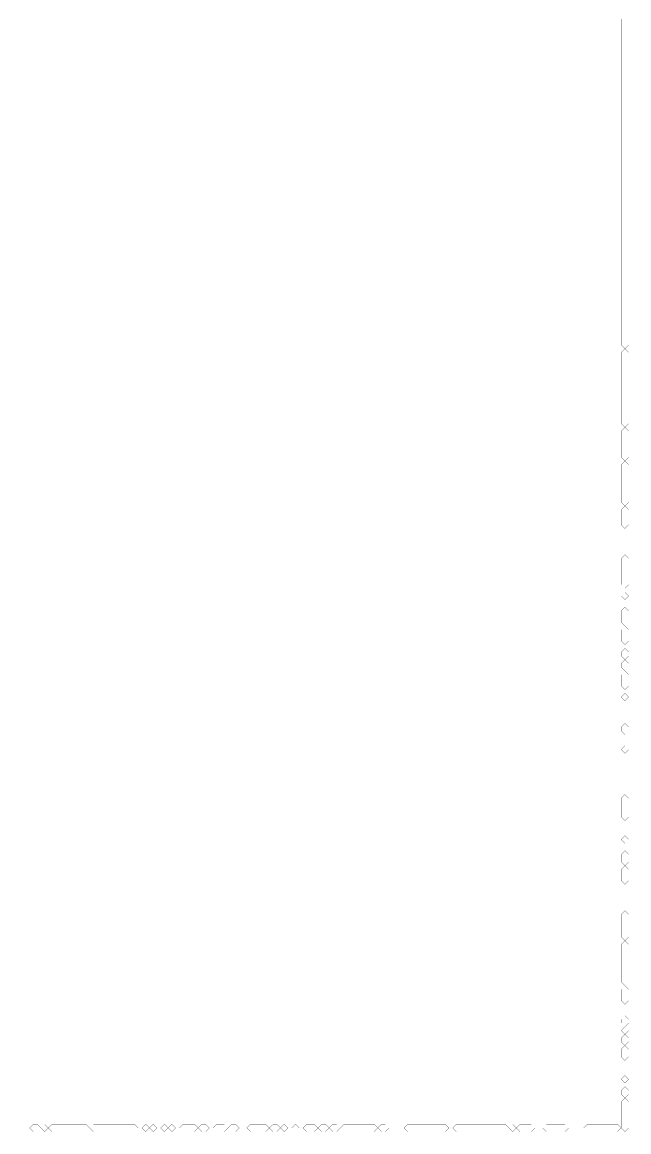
# Model space of a CAD drawing. Header units: metres. Extents: x 0 to 5015, y -5015 to 0.
# Drawn here: x 3425 to 5015, y -5015 to -2108 of the extents above; entities that cross this region are included whole.
import ezdxf

# ---------------------------------------------------------------- set-up
doc = ezdxf.new("R2010")
doc.units = ezdxf.units.M
doc.layers.add('substrate', color=5, linetype='Continuous')

msp = doc.modelspace()

# ---------------------------------------------------------------- linework, layer by layer
at = {"layer": 'substrate', "const_width": 0.5}
for points in [[(3414.75, -5014.1875), (3424.5625, -5014.1875), (3434.375, -5014.1875), (3444.1875, -5014.1875), (3454, -5014.1875), (3463.8125, -5014.1875), (3473.625, -5014.1875), (3483.4375, -5014.1875), (3493.25, -5014.1875), (3503.0625, -5014.1875), (3512.875, -5014.1875), (3522.6875, -5014.1875), (3532.5, -5014.1875), (3542.3125, -5014.1875), (3552.125, -5014.1875), (3561.9375, -5014.1875), (3571.75, -5014.1875), (3581.5625, -5014.1875), (3591.375, -5014.1875), (3601.1875, -5014.1875), (3611, -5014.1875), (3620.8125, -5014.1875), (3630.625, -5014.1875), (3640.4375, -5014.1875), (3650.25, -5014.1875), (3660.0625, -5014.1875), (3669.875, -5014.1875), (3679.6875, -5014.1875), (3689.5, -5014.1875), (3699.3125, -5014.1875), (3709.125, -5014.1875), (3718.9375, -5014.1875), (3728.75, -5014.1875), (3738.5625, -5014.1875), (3748.375, -5014.1875), (3758.1875, -5014.1875), (3768, -5014.1875), (3777.8125, -5014.1875), (3787.625, -5014.1875), (3797.4375, -5014.1875), (3807.25, -5014.1875), (3817.0625, -5014.1875), (3826.875, -5014.1875), (3836.6875, -5014.1875), (3846.5, -5014.1875), (3856.3125, -5014.1875), (3866.125, -5014.1875), (3875.9375, -5014.1875), (3885.75, -5014.1875), (3895.5625, -5014.1875), (3905.375, -5014.1875), (3915.1875, -5014.1875), (3925, -5014.1875), (3934.8125, -5014.1875), (3944.625, -5014.1875), (3954.4375, -5014.1875), (3964.25, -5014.1875), (3974.0625, -5014.1875), (3983.875, -5014.1875), (3993.6875, -5014.1875), (4003.5, -5014.1875), (4013.3125, -5014.1875), (4023.125, -5014.1875), (4032.9375, -5014.1875), (4042.75, -5014.1875), (4052.5625, -5014.1875), (4062.375, -5014.1875), (4072.1875, -5014.1875), (4082, -5014.1875), (4091.8125, -5014.1875), (4101.625, -5014.1875), (4111.4375, -5014.1875), (4121.25, -5014.1875), (4131.0625, -5014.1875), (4140.875, -5014.1875), (4150.6875, -5014.1875), (4160.5, -5014.1875), (4170.3125, -5014.1875), (4180.125, -5014.1875), (4189.9375, -5014.1875), (4199.75, -5014.1875), (4209.5625, -5014.1875), (4219.375, -5014.1875), (4229.1875, -5014.1875), (4239, -5014.1875), (4248.8125, -5014.1875), (4258.625, -5014.1875), (4268.4375, -5014.1875), (4278.25, -5014.1875), (4288.0625, -5014.1875), (4297.875, -5014.1875), (4307.6875, -5014.1875), (4317.5, -5014.1875), (4327.3125, -5014.1875), (4337.125, -5014.1875), (4346.9375, -5014.1875), (4356.75, -5014.1875), (4366.5625, -5014.1875), (4376.375, -5014.1875), (4386.1875, -5014.1875), (4396, -5014.1875), (4405.8125, -5014.1875), (4415.625, -5014.1875), (4425.4375, -5014.1875), (4435.25, -5014.1875), (4445.0625, -5014.1875), (4454.875, -5014.1875), (4464.6875, -5014.1875), (4474.5, -5014.1875), (4484.3125, -5014.1875), (4494.125, -5014.1875), (4503.9375, -5014.1875), (4513.75, -5014.1875), (4523.5625, -5014.1875), (4533.375, -5014.1875), (4543.1875, -5014.1875), (4553, -5014.1875), (4562.8125, -5014.1875), (4572.625, -5014.1875), (4582.4375, -5014.1875), (4592.25, -5014.1875), (4602.0625, -5014.1875), (4611.875, -5014.1875), (4621.6875, -5014.1875), (4631.5, -5014.1875), (4641.3125, -5014.1875), (4651.125, -5014.1875), (4660.9375, -5014.1875), (4670.75, -5014.1875), (4680.5625, -5014.1875), (4690.375, -5014.1875), (4700.1875, -5014.1875), (4710, -5014.1875), (4719.8125, -5014.1875), (4729.625, -5014.1875), (4739.4375, -5014.1875), (4749.25, -5014.1875), (4759.0625, -5014.1875), (4768.875, -5014.1875), (4778.6875, -5014.1875), (4788.5, -5014.1875), (4798.3125, -5014.1875), (4808.125, -5014.1875), (4817.9375, -5014.1875), (4827.75, -5014.1875), (4837.5625, -5014.1875), (4847.375, -5014.1875), (4857.1875, -5014.1875), (4867, -5014.1875), (4876.8125, -5014.1875), (4886.625, -5014.1875), (4896.4375, -5014.1875), (4906.25, -5014.1875), (4916.0625, -5014.1875), (4925.875, -5014.1875), (4935.6875, -5014.1875), (4945.5, -5014.1875), (4955.3125, -5014.1875), (4965.125, -5014.1875), (4974.9375, -5014.1875), (4984.75, -5014.1875), (4994.5625, -5014.1875), (5004.375, -5014.1875), (5014.1875, -5014.1875), (5014.1875, -5004.375), (5014.1875, -4994.5625), (5014.1875, -4984.75), (5014.1875, -4974.9375), (5014.1875, -4965.125), (5014.1875, -4955.3125), (5014.1875, -4945.5), (5014.1875, -4935.6875), (5014.1875, -4925.875), (5014.1875, -4916.0625), (5014.1875, -4906.25), (5014.1875, -4896.4375), (5014.1875, -4886.625), (5014.1875, -4876.8125), (5014.1875, -4867), (5014.1875, -4857.1875), (5014.1875, -4847.375), (5014.1875, -4837.5625), (5014.1875, -4827.75), (5014.1875, -4817.9375), (5014.1875, -4808.125), (5014.1875, -4798.3125), (5014.1875, -4788.5), (5014.1875, -4778.6875), (5014.1875, -4768.875), (5014.1875, -4759.0625), (5014.1875, -4749.25), (5014.1875, -4739.4375), (5014.1875, -4729.625), (5014.1875, -4719.8125), (5014.1875, -4710), (5014.1875, -4700.1875), (5014.1875, -4690.375), (5014.1875, -4680.5625), (5014.1875, -4670.75), (5014.1875, -4660.9375), (5014.1875, -4651.125), (5014.1875, -4641.3125), (5014.1875, -4631.5), (5014.1875, -4621.6875), (5014.1875, -4611.875), (5014.1875, -4602.0625), (5014.1875, -4592.25), (5014.1875, -4582.4375), (5014.1875, -4572.625), (5014.1875, -4562.8125), (5014.1875, -4553), (5014.1875, -4543.1875), (5014.1875, -4533.375), (5014.1875, -4523.5625), (5014.1875, -4513.75), (5014.1875, -4503.9375), (5014.1875, -4494.125), (5014.1875, -4484.3125), (5014.1875, -4474.5), (5014.1875, -4464.6875), (5014.1875, -4454.875), (5014.1875, -4445.0625), (5014.1875, -4435.25), (5014.1875, -4425.4375), (5014.1875, -4415.625), (5014.1875, -4405.8125), (5014.1875, -4396), (5014.1875, -4386.1875), (5014.1875, -4376.375), (5014.1875, -4366.5625), (5014.1875, -4356.75), (5014.1875, -4346.9375), (5014.1875, -4337.125), (5014.1875, -4327.3125), (5014.1875, -4317.5), (5014.1875, -4307.6875), (5014.1875, -4297.875), (5014.1875, -4288.0625), (5014.1875, -4278.25), (5014.1875, -4268.4375), (5014.1875, -4258.625), (5014.1875, -4248.8125), (5014.1875, -4239), (5014.1875, -4229.1875), (5014.1875, -4219.375), (5014.1875, -4209.5625), (5014.1875, -4199.75), (5014.1875, -4189.9375), (5014.1875, -4180.125), (5014.1875, -4170.3125), (5014.1875, -4160.5), (5014.1875, -4150.6875), (5014.1875, -4140.875), (5014.1875, -4131.0625), (5014.1875, -4121.25), (5014.1875, -4111.4375), (5014.1875, -4101.625), (5014.1875, -4091.8125), (5014.1875, -4082), (5014.1875, -4072.1875), (5014.1875, -4062.375), (5014.1875, -4052.5625), (5014.1875, -4042.75), (5014.1875, -4032.9375), (5014.1875, -4023.125), (5014.1875, -4013.3125), (5014.1875, -4003.5), (5014.1875, -3993.6875), (5014.1875, -3983.875), (5014.1875, -3974.0625), (5014.1875, -3964.25), (5014.1875, -3954.4375), (5014.1875, -3944.625), (5014.1875, -3934.8125), (5014.1875, -3925), (5014.1875, -3915.1875), (5014.1875, -3905.375), (5014.1875, -3895.5625), (5014.1875, -3885.75), (5014.1875, -3875.9375), (5014.1875, -3866.125), (5014.1875, -3856.3125), (5014.1875, -3846.5), (5014.1875, -3836.6875), (5014.1875, -3826.875), (5014.1875, -3817.0625), (5014.1875, -3807.25), (5014.1875, -3797.4375), (5014.1875, -3787.625), (5014.1875, -3777.8125), (5014.1875, -3768), (5014.1875, -3758.1875), (5014.1875, -3748.375), (5014.1875, -3738.5625), (5014.1875, -3728.75), (5014.1875, -3718.9375), (5014.1875, -3709.125), (5014.1875, -3699.3125), (5014.1875, -3689.5), (5014.1875, -3679.6875), (5014.1875, -3669.875), (5014.1875, -3660.0625), (5014.1875, -3650.25), (5014.1875, -3640.4375), (5014.1875, -3630.625), (5014.1875, -3620.8125), (5014.1875, -3611), (5014.1875, -3601.1875), (5014.1875, -3591.375), (5014.1875, -3581.5625), (5014.1875, -3571.75), (5014.1875, -3561.9375), (5014.1875, -3552.125), (5014.1875, -3542.3125), (5014.1875, -3532.5), (5014.1875, -3522.6875), (5014.1875, -3512.875), (5014.1875, -3503.0625), (5014.1875, -3493.25), (5014.1875, -3483.4375), (5014.1875, -3473.625), (5014.1875, -3463.8125), (5014.1875, -3454), (5014.1875, -3444.1875), (5014.1875, -3434.375), (5014.1875, -3424.5625), (5014.1875, -3414.75), (5014.1875, -3404.9375), (5014.1875, -3395.125), (5014.1875, -3385.3125), (5014.1875, -3375.5), (5014.1875, -3365.6875), (5014.1875, -3355.875), (5014.1875, -3346.0625), (5014.1875, -3336.25), (5014.1875, -3326.4375), (5014.1875, -3316.625), (5014.1875, -3306.8125), (5014.1875, -3297), (5014.1875, -3287.1875), (5014.1875, -3277.375), (5014.1875, -3267.5625), (5014.1875, -3257.75), (5014.1875, -3247.9375), (5014.1875, -3238.125), (5014.1875, -3228.3125), (5014.1875, -3218.5), (5014.1875, -3208.6875), (5014.1875, -3198.875), (5014.1875, -3189.0625), (5014.1875, -3179.25), (5014.1875, -3169.4375), (5014.1875, -3159.625), (5014.1875, -3149.8125), (5014.1875, -3140), (5014.1875, -3130.1875), (5014.1875, -3120.375), (5014.1875, -3110.5625), (5014.1875, -3100.75), (5014.1875, -3090.9375), (5014.1875, -3081.125), (5014.1875, -3071.3125), (5014.1875, -3061.5), (5014.1875, -3051.6875), (5014.1875, -3041.875), (5014.1875, -3032.0625), (5014.1875, -3022.25), (5014.1875, -3012.4375), (5014.1875, -3002.625), (5014.1875, -2992.8125), (5014.1875, -2983), (5014.1875, -2973.1875), (5014.1875, -2963.375), (5014.1875, -2953.5625), (5014.1875, -2943.75), (5014.1875, -2933.9375), (5014.1875, -2924.125), (5014.1875, -2914.3125), (5014.1875, -2904.5), (5014.1875, -2894.6875), (5014.1875, -2884.875), (5014.1875, -2875.0625), (5014.1875, -2865.25), (5014.1875, -2855.4375), (5014.1875, -2845.625), (5014.1875, -2835.8125), (5014.1875, -2826), (5014.1875, -2816.1875), (5014.1875, -2806.375), (5014.1875, -2796.5625), (5014.1875, -2786.75), (5014.1875, -2776.9375), (5014.1875, -2767.125), (5014.1875, -2757.3125), (5014.1875, -2747.5), (5014.1875, -2737.6875), (5014.1875, -2727.875), (5014.1875, -2718.0625), (5014.1875, -2708.25), (5014.1875, -2698.4375), (5014.1875, -2688.625), (5014.1875, -2678.8125), (5014.1875, -2669), (5014.1875, -2659.1875), (5014.1875, -2649.375), (5014.1875, -2639.5625), (5014.1875, -2629.75), (5014.1875, -2619.9375), (5014.1875, -2610.125), (5014.1875, -2600.3125), (5014.1875, -2590.5), (5014.1875, -2580.6875), (5014.1875, -2570.875), (5014.1875, -2561.0625), (5014.1875, -2551.25), (5014.1875, -2541.4375), (5014.1875, -2531.625), (5014.1875, -2521.8125), (5014.1875, -2512), (5014.1875, -2502.1875), (5014.1875, -2492.375), (5014.1875, -2482.5625), (5014.1875, -2472.75), (5014.1875, -2462.9375), (5014.1875, -2453.125), (5014.1875, -2443.3125), (5014.1875, -2433.5), (5014.1875, -2423.6875), (5014.1875, -2413.875), (5014.1875, -2404.0625), (5014.1875, -2394.25), (5014.1875, -2384.4375), (5014.1875, -2374.625), (5014.1875, -2364.8125), (5014.1875, -2355), (5014.1875, -2345.1875), (5014.1875, -2335.375), (5014.1875, -2325.5625), (5014.1875, -2315.75), (5014.1875, -2305.9375), (5014.1875, -2296.125), (5014.1875, -2286.3125), (5014.1875, -2276.5), (5014.1875, -2266.6875), (5014.1875, -2256.875), (5014.1875, -2247.0625), (5014.1875, -2237.25), (5014.1875, -2227.4375), (5014.1875, -2217.625), (5014.1875, -2207.8125), (5014.1875, -2198), (5014.1875, -2188.1875), (5014.1875, -2178.375), (5014.1875, -2168.5625), (5014.1875, -2158.75), (5014.1875, -2148.9375), (5014.1875, -2139.125), (5014.1875, -2129.3125), (5014.1875, -2119.5), (5014.1875, -2109.6875), (5014.1875, -2099.875)], [(5014.1875, -2099.875), (5014.1875, -2109.6875), (5014.1875, -2119.5), (5014.1875, -2129.3125), (5014.1875, -2139.125), (5014.1875, -2148.9375), (5014.1875, -2158.75), (5014.1875, -2168.5625), (5014.1875, -2178.375), (5014.1875, -2188.1875), (5014.1875, -2198), (5014.1875, -2207.8125), (5014.1875, -2217.625), (5014.1875, -2227.4375), (5014.1875, -2237.25), (5014.1875, -2247.0625), (5014.1875, -2256.875), (5014.1875, -2266.6875), (5014.1875, -2276.5), (5014.1875, -2286.3125), (5014.1875, -2296.125), (5014.1875, -2305.9375), (5014.1875, -2315.75), (5014.1875, -2325.5625), (5014.1875, -2335.375), (5014.1875, -2345.1875), (5014.1875, -2355), (5014.1875, -2364.8125), (5014.1875, -2374.625), (5014.1875, -2384.4375), (5014.1875, -2394.25), (5014.1875, -2404.0625), (5014.1875, -2413.875), (5014.1875, -2423.6875), (5014.1875, -2433.5), (5014.1875, -2443.3125), (5014.1875, -2453.125), (5014.1875, -2462.9375), (5014.1875, -2472.75), (5014.1875, -2482.5625), (5014.1875, -2492.375), (5014.1875, -2502.1875), (5014.1875, -2512), (5014.1875, -2521.8125), (5014.1875, -2531.625), (5014.1875, -2541.4375), (5014.1875, -2551.25), (5014.1875, -2561.0625), (5014.1875, -2570.875), (5014.1875, -2580.6875), (5014.1875, -2590.5), (5014.1875, -2600.3125), (5014.1875, -2610.125), (5014.1875, -2619.9375), (5014.1875, -2629.75), (5014.1875, -2639.5625), (5014.1875, -2649.375), (5014.1875, -2659.1875), (5014.1875, -2669), (5014.1875, -2678.8125), (5014.1875, -2688.625), (5014.1875, -2698.4375), (5014.1875, -2708.25), (5014.1875, -2718.0625), (5014.1875, -2727.875), (5014.1875, -2737.6875), (5014.1875, -2747.5), (5014.1875, -2757.3125), (5014.1875, -2767.125), (5014.1875, -2776.9375), (5014.1875, -2786.75), (5014.1875, -2796.5625), (5014.1875, -2806.375), (5014.1875, -2816.1875), (5014.1875, -2826), (5014.1875, -2835.8125), (5014.1875, -2845.625), (5014.1875, -2855.4375), (5014.1875, -2865.25), (5014.1875, -2875.0625), (5014.1875, -2884.875), (5014.1875, -2894.6875), (5014.1875, -2904.5), (5014.1875, -2914.3125), (5014.1875, -2924.125), (5014.1875, -2933.9375), (5014.1875, -2943.75), (5014.1875, -2953.5625), (5004.375, -2963.375), (4994.5625, -2953.5625), (4994.5625, -2943.75), (4994.5625, -2933.9375), (4994.5625, -2924.125), (4994.5625, -2914.3125), (4994.5625, -2904.5), (4994.5625, -2894.6875), (4994.5625, -2884.875), (4994.5625, -2875.0625), (4994.5625, -2865.25), (4994.5625, -2855.4375), (4994.5625, -2845.625), (4994.5625, -2835.8125), (4994.5625, -2826), (4994.5625, -2816.1875), (4994.5625, -2806.375), (4994.5625, -2796.5625), (4994.5625, -2786.75), (4994.5625, -2776.9375), (4994.5625, -2767.125), (4994.5625, -2757.3125), (4994.5625, -2747.5), (4994.5625, -2737.6875), (4994.5625, -2727.875), (4994.5625, -2718.0625), (4994.5625, -2708.25), (4994.5625, -2698.4375), (4994.5625, -2688.625), (4994.5625, -2678.8125), (4994.5625, -2669), (4994.5625, -2659.1875), (4994.5625, -2649.375), (4994.5625, -2639.5625), (4994.5625, -2629.75), (4994.5625, -2619.9375), (4994.5625, -2610.125), (4994.5625, -2600.3125), (4994.5625, -2590.5), (4994.5625, -2580.6875), (4994.5625, -2570.875), (4994.5625, -2561.0625), (4994.5625, -2551.25), (4994.5625, -2541.4375), (4994.5625, -2531.625), (4994.5625, -2521.8125), (4994.5625, -2512), (4994.5625, -2502.1875), (4994.5625, -2492.375), (4994.5625, -2482.5625), (4994.5625, -2472.75), (4994.5625, -2462.9375), (4994.5625, -2453.125), (4994.5625, -2443.3125), (4994.5625, -2433.5), (4994.5625, -2423.6875), (4994.5625, -2413.875), (4994.5625, -2404.0625), (4994.5625, -2394.25), (4994.5625, -2384.4375), (4994.5625, -2374.625), (4994.5625, -2364.8125), (4994.5625, -2355), (4994.5625, -2345.1875), (4994.5625, -2335.375), (4994.5625, -2325.5625), (4994.5625, -2315.75), (4994.5625, -2305.9375), (4994.5625, -2296.125), (4994.5625, -2286.3125), (4994.5625, -2276.5), (4994.5625, -2266.6875), (4994.5625, -2256.875), (4994.5625, -2247.0625), (4994.5625, -2237.25), (4994.5625, -2227.4375), (4994.5625, -2217.625), (4994.5625, -2207.8125), (4994.5625, -2198), (4994.5625, -2188.1875), (4994.5625, -2178.375), (4994.5625, -2168.5625), (4994.5625, -2158.75), (4994.5625, -2148.9375), (4994.5625, -2139.125), (4994.5625, -2129.3125), (4994.5625, -2119.5), (4994.5625, -2109.6875), (4994.5625, -2099.875)]]:
    msp.add_lwpolyline(points, dxfattribs=at)
for points in [[(4994.5625, -2973.1875), (5004.375, -2963.375), (5014.1875, -2973.1875), (5014.1875, -2983), (5014.1875, -2992.8125), (5014.1875, -3002.625), (5014.1875, -3012.4375), (5014.1875, -3022.25), (5014.1875, -3032.0625), (5014.1875, -3041.875), (5014.1875, -3051.6875), (5014.1875, -3061.5), (5014.1875, -3071.3125), (5014.1875, -3081.125), (5014.1875, -3090.9375), (5014.1875, -3100.75), (5014.1875, -3110.5625), (5014.1875, -3120.375), (5014.1875, -3130.1875), (5014.1875, -3140), (5014.1875, -3149.8125), (5014.1875, -3159.625), (5004.375, -3169.4375), (4994.5625, -3159.625), (4994.5625, -3149.8125), (4994.5625, -3140), (4994.5625, -3130.1875), (4994.5625, -3120.375), (4994.5625, -3110.5625), (4994.5625, -3100.75), (4994.5625, -3090.9375), (4994.5625, -3081.125), (4994.5625, -3071.3125), (4994.5625, -3061.5), (4994.5625, -3051.6875), (4994.5625, -3041.875), (4994.5625, -3032.0625), (4994.5625, -3022.25), (4994.5625, -3012.4375), (4994.5625, -3002.625), (4994.5625, -2992.8125), (4994.5625, -2983)], [(4994.5625, -3179.25), (5004.375, -3169.4375), (5014.1875, -3179.25), (5014.1875, -3189.0625), (5014.1875, -3198.875), (5014.1875, -3208.6875), (5014.1875, -3218.5), (5014.1875, -3228.3125), (5014.1875, -3238.125), (5014.1875, -3247.9375), (5004.375, -3257.75), (4994.5625, -3247.9375), (4994.5625, -3238.125), (4994.5625, -3228.3125), (4994.5625, -3218.5), (4994.5625, -3208.6875), (4994.5625, -3198.875), (4994.5625, -3189.0625)], [(4994.5625, -3267.5625), (5004.375, -3257.75), (5014.1875, -3267.5625), (5014.1875, -3277.375), (5014.1875, -3287.1875), (5014.1875, -3297), (5014.1875, -3306.8125), (5014.1875, -3316.625), (5014.1875, -3326.4375), (5014.1875, -3336.25), (5014.1875, -3346.0625), (5014.1875, -3355.875), (5014.1875, -3365.6875), (5004.375, -3375.5), (4994.5625, -3365.6875), (4994.5625, -3355.875), (4994.5625, -3346.0625), (4994.5625, -3336.25), (4994.5625, -3326.4375), (4994.5625, -3316.625), (4994.5625, -3306.8125), (4994.5625, -3297), (4994.5625, -3287.1875), (4994.5625, -3277.375)], [(4994.5625, -3385.3125), (5004.375, -3375.5), (5014.1875, -3385.3125), (5014.1875, -3395.125), (5014.1875, -3404.9375), (5014.1875, -3414.75), (5014.1875, -3424.5625), (5004.375, -3434.375), (4994.5625, -3424.5625), (4994.5625, -3414.75), (4994.5625, -3404.9375), (4994.5625, -3395.125)], [(4994.5625, -3512.875), (5004.375, -3503.0625), (5014.1875, -3512.875), (5014.1875, -3522.6875), (5014.1875, -3532.5), (5014.1875, -3542.3125), (5014.1875, -3552.125), (5014.1875, -3561.9375), (5014.1875, -3571.75), (5014.1875, -3581.5625), (5004.375, -3591.375), (4994.5625, -3581.5625), (4994.5625, -3571.75), (4994.5625, -3561.9375), (4994.5625, -3552.125), (4994.5625, -3542.3125), (4994.5625, -3532.5), (4994.5625, -3522.6875)], [(4994.5625, -3611), (5004.375, -3601.1875), (5014.1875, -3611), (5004.375, -3620.8125)], [(4994.5625, -3650.25), (5004.375, -3640.4375), (5014.1875, -3650.25), (5014.1875, -3660.0625), (5014.1875, -3669.875), (5014.1875, -3679.6875), (5004.375, -3689.5), (4994.5625, -3679.6875), (4994.5625, -3669.875), (4994.5625, -3660.0625)], [(4994.5625, -3699.3125), (5004.375, -3689.5), (5014.1875, -3699.3125), (5014.1875, -3709.125), (5014.1875, -3718.9375), (5014.1875, -3728.75), (5004.375, -3738.5625), (4994.5625, -3728.75), (4994.5625, -3718.9375), (4994.5625, -3709.125)], [(4994.5625, -3758.1875), (5004.375, -3748.375), (5014.1875, -3758.1875), (5014.1875, -3768), (5004.375, -3777.8125), (4994.5625, -3768)], [(4994.5625, -3787.625), (5004.375, -3777.8125), (5014.1875, -3787.625), (5014.1875, -3797.4375), (5004.375, -3807.25), (4994.5625, -3797.4375)], [(4994.5625, -3817.0625), (5004.375, -3807.25), (5014.1875, -3817.0625), (5014.1875, -3826.875), (5014.1875, -3836.6875), (5014.1875, -3846.5), (5004.375, -3856.3125), (4994.5625, -3846.5), (4994.5625, -3836.6875), (4994.5625, -3826.875)], [(4994.5625, -3875.9375), (5004.375, -3866.125), (5014.1875, -3875.9375), (5004.375, -3885.75)], [(4994.5625, -3954.4375), (5004.375, -3944.625), (5014.1875, -3954.4375), (5014.1875, -3964.25), (5004.375, -3974.0625), (4994.5625, -3964.25)], [(4994.5625, -4013.3125), (5004.375, -4003.5), (5014.1875, -4013.3125), (5004.375, -4023.125)], [(4994.5625, -4140.875), (5004.375, -4131.0625), (5014.1875, -4140.875), (5014.1875, -4150.6875), (5014.1875, -4160.5), (5014.1875, -4170.3125), (5014.1875, -4180.125), (5014.1875, -4189.9375), (5004.375, -4199.75), (4994.5625, -4189.9375), (4994.5625, -4180.125), (4994.5625, -4170.3125), (4994.5625, -4160.5), (4994.5625, -4150.6875)], [(4994.5625, -4248.8125), (5004.375, -4239), (5014.1875, -4248.8125), (5004.375, -4258.625)], [(4994.5625, -4288.0625), (5004.375, -4278.25), (5014.1875, -4288.0625), (5014.1875, -4297.875), (5014.1875, -4307.6875), (5004.375, -4317.5), (4994.5625, -4307.6875), (4994.5625, -4297.875)], [(4994.5625, -4327.3125), (5004.375, -4317.5), (5014.1875, -4327.3125), (5014.1875, -4337.125), (5014.1875, -4346.9375), (5014.1875, -4356.75), (5004.375, -4366.5625), (4994.5625, -4356.75), (4994.5625, -4346.9375), (4994.5625, -4337.125)], [(4994.5625, -4445.0625), (5004.375, -4435.25), (5014.1875, -4445.0625), (5014.1875, -4454.875), (5014.1875, -4464.6875), (5014.1875, -4474.5), (5014.1875, -4484.3125), (5014.1875, -4494.125), (5014.1875, -4503.9375), (5004.375, -4513.75), (4994.5625, -4503.9375), (4994.5625, -4494.125), (4994.5625, -4484.3125), (4994.5625, -4474.5), (4994.5625, -4464.6875), (4994.5625, -4454.875)], [(4994.5625, -4523.5625), (5004.375, -4513.75), (5014.1875, -4523.5625), (5014.1875, -4533.375), (5014.1875, -4543.1875), (5014.1875, -4553), (5014.1875, -4562.8125), (5014.1875, -4572.625), (5014.1875, -4582.4375), (5014.1875, -4592.25), (5014.1875, -4602.0625), (5014.1875, -4611.875), (5014.1875, -4621.6875), (5004.375, -4631.5), (4994.5625, -4621.6875), (4994.5625, -4611.875), (4994.5625, -4602.0625), (4994.5625, -4592.25), (4994.5625, -4582.4375), (4994.5625, -4572.625), (4994.5625, -4562.8125), (4994.5625, -4553), (4994.5625, -4543.1875), (4994.5625, -4533.375)], [(4994.5625, -4641.3125), (5004.375, -4631.5), (5014.1875, -4641.3125), (5014.1875, -4651.125), (5014.1875, -4660.9375), (5014.1875, -4670.75), (5004.375, -4680.5625), (4994.5625, -4670.75), (4994.5625, -4660.9375), (4994.5625, -4651.125)], [(4994.5625, -4719.8125), (5004.375, -4710), (5014.1875, -4719.8125), (5014.1875, -4729.625), (5004.375, -4739.4375), (4994.5625, -4729.625)], [(4994.5625, -4749.25), (5004.375, -4739.4375), (5014.1875, -4749.25), (5004.375, -4759.0625)], [(4994.5625, -4768.875), (5004.375, -4759.0625), (5014.1875, -4768.875), (5014.1875, -4778.6875), (5004.375, -4788.5), (4994.5625, -4778.6875)], [(4994.5625, -4798.3125), (5004.375, -4788.5), (5014.1875, -4798.3125), (5014.1875, -4808.125), (5014.1875, -4817.9375), (5004.375, -4827.75), (4994.5625, -4817.9375), (4994.5625, -4808.125)], [(4994.5625, -4876.8125), (5004.375, -4867), (5014.1875, -4876.8125), (5004.375, -4886.625)], [(4994.5625, -4906.25), (5004.375, -4896.4375), (5014.1875, -4906.25), (5014.1875, -4916.0625), (5004.375, -4925.875), (4994.5625, -4916.0625)], [(4994.5625, -4935.6875), (5004.375, -4925.875), (5014.1875, -4935.6875), (5014.1875, -4945.5), (5014.1875, -4955.3125), (5014.1875, -4965.125), (5014.1875, -4974.9375), (5014.1875, -4984.75), (5014.1875, -4994.5625), (5014.1875, -5004.375), (5004.375, -5014.1875), (4994.5625, -5004.375), (4994.5625, -4994.5625), (4994.5625, -4984.75), (4994.5625, -4974.9375), (4994.5625, -4965.125), (4994.5625, -4955.3125), (4994.5625, -4945.5)], [(3444.1875, -5004.375), (3454, -4994.5625), (3463.8125, -4994.5625), (3473.625, -5004.375), (3463.8125, -5014.1875), (3454, -5014.1875)], [(3473.625, -5004.375), (3483.4375, -4994.5625), (3493.25, -5004.375), (3483.4375, -5014.1875)], [(3493.25, -5004.375), (3503.0625, -4994.5625), (3512.875, -4994.5625), (3522.6875, -4994.5625), (3532.5, -4994.5625), (3542.3125, -4994.5625), (3552.125, -4994.5625), (3561.9375, -4994.5625), (3571.75, -4994.5625), (3581.5625, -4994.5625), (3591.375, -4994.5625), (3601.1875, -5004.375), (3591.375, -5014.1875), (3581.5625, -5014.1875), (3571.75, -5014.1875), (3561.9375, -5014.1875), (3552.125, -5014.1875), (3542.3125, -5014.1875), (3532.5, -5014.1875), (3522.6875, -5014.1875), (3512.875, -5014.1875), (3503.0625, -5014.1875)], [(3601.1875, -5004.375), (3611, -4994.5625), (3620.8125, -4994.5625), (3630.625, -4994.5625), (3640.4375, -4994.5625), (3650.25, -4994.5625), (3660.0625, -4994.5625), (3669.875, -4994.5625), (3679.6875, -4994.5625), (3689.5, -4994.5625), (3699.3125, -4994.5625), (3709.125, -4994.5625), (3718.9375, -4994.5625), (3728.75, -5004.375), (3718.9375, -5014.1875), (3709.125, -5014.1875), (3699.3125, -5014.1875), (3689.5, -5014.1875), (3679.6875, -5014.1875), (3669.875, -5014.1875), (3660.0625, -5014.1875), (3650.25, -5014.1875), (3640.4375, -5014.1875), (3630.625, -5014.1875), (3620.8125, -5014.1875), (3611, -5014.1875)], [(3738.5625, -5004.375), (3748.375, -4994.5625), (3758.1875, -5004.375), (3748.375, -5014.1875)], [(3758.1875, -5004.375), (3768, -4994.5625), (3777.8125, -5004.375), (3768, -5014.1875)], [(3787.625, -5004.375), (3797.4375, -4994.5625), (3807.25, -5004.375), (3797.4375, -5014.1875)], [(3807.25, -5004.375), (3817.0625, -4994.5625), (3826.875, -5004.375), (3817.0625, -5014.1875)], [(3836.6875, -5004.375), (3846.5, -4994.5625), (3856.3125, -4994.5625), (3866.125, -4994.5625), (3875.9375, -4994.5625), (3885.75, -5004.375), (3875.9375, -5014.1875), (3866.125, -5014.1875), (3856.3125, -5014.1875), (3846.5, -5014.1875)], [(3885.75, -5004.375), (3895.5625, -4994.5625), (3905.375, -4994.5625), (3915.1875, -5004.375), (3905.375, -5014.1875), (3895.5625, -5014.1875)], [(3925, -5004.375), (3934.8125, -4994.5625), (3944.625, -4994.5625), (3954.4375, -4994.5625), (3964.25, -5004.375), (3954.4375, -5014.1875), (3944.625, -5014.1875), (3934.8125, -5014.1875)], [(3964.25, -5004.375), (3974.0625, -4994.5625), (3983.875, -4994.5625), (3993.6875, -5004.375), (3983.875, -5014.1875), (3974.0625, -5014.1875)], [(4013.3125, -5004.375), (4023.125, -4994.5625), (4032.9375, -4994.5625), (4042.75, -4994.5625), (4052.5625, -4994.5625), (4062.375, -4994.5625), (4072.1875, -5004.375), (4062.375, -5014.1875), (4052.5625, -5014.1875), (4042.75, -5014.1875), (4032.9375, -5014.1875), (4023.125, -5014.1875)], [(4072.1875, -5004.375), (4082, -4994.5625), (4091.8125, -4994.5625), (4101.625, -5004.375), (4091.8125, -5014.1875), (4082, -5014.1875)], [(4101.625, -5004.375), (4111.4375, -4994.5625), (4121.25, -5004.375), (4111.4375, -5014.1875)], [(4131.0625, -5004.375), (4140.875, -4994.5625), (4150.6875, -5004.375), (4140.875, -5014.1875)], [(4160.5, -5004.375), (4170.3125, -4994.5625), (4180.125, -4994.5625), (4189.9375, -4994.5625), (4199.75, -5004.375), (4189.9375, -5014.1875), (4180.125, -5014.1875), (4170.3125, -5014.1875)], [(4199.75, -5004.375), (4209.5625, -4994.5625), (4219.375, -4994.5625), (4229.1875, -5004.375), (4219.375, -5014.1875), (4209.5625, -5014.1875)], [(4229.1875, -5004.375), (4239, -4994.5625), (4248.8125, -4994.5625), (4258.625, -5004.375), (4248.8125, -5014.1875), (4239, -5014.1875)], [(4258.625, -5004.375), (4268.4375, -4994.5625), (4278.25, -4994.5625), (4288.0625, -4994.5625), (4297.875, -4994.5625), (4307.6875, -4994.5625), (4317.5, -4994.5625), (4327.3125, -4994.5625), (4337.125, -4994.5625), (4346.9375, -4994.5625), (4356.75, -5004.375), (4346.9375, -5014.1875), (4337.125, -5014.1875), (4327.3125, -5014.1875), (4317.5, -5014.1875), (4307.6875, -5014.1875), (4297.875, -5014.1875), (4288.0625, -5014.1875), (4278.25, -5014.1875), (4268.4375, -5014.1875)], [(4356.75, -5004.375), (4366.5625, -4994.5625), (4376.375, -4994.5625), (4386.1875, -5004.375), (4376.375, -5014.1875), (4366.5625, -5014.1875)], [(4425.4375, -5004.375), (4435.25, -4994.5625), (4445.0625, -4994.5625), (4454.875, -4994.5625), (4464.6875, -4994.5625), (4474.5, -4994.5625), (4484.3125, -4994.5625), (4494.125, -4994.5625), (4503.9375, -4994.5625), (4513.75, -4994.5625), (4523.5625, -4994.5625), (4533.375, -4994.5625), (4543.1875, -5004.375), (4533.375, -5014.1875), (4523.5625, -5014.1875), (4513.75, -5014.1875), (4503.9375, -5014.1875), (4494.125, -5014.1875), (4484.3125, -5014.1875), (4474.5, -5014.1875), (4464.6875, -5014.1875), (4454.875, -5014.1875), (4445.0625, -5014.1875), (4435.25, -5014.1875)], [(4553, -5004.375), (4562.8125, -4994.5625), (4572.625, -4994.5625), (4582.4375, -4994.5625), (4592.25, -4994.5625), (4602.0625, -4994.5625), (4611.875, -4994.5625), (4621.6875, -4994.5625), (4631.5, -4994.5625), (4641.3125, -4994.5625), (4651.125, -4994.5625), (4660.9375, -4994.5625), (4670.75, -4994.5625), (4680.5625, -4994.5625), (4690.375, -4994.5625), (4700.1875, -5004.375), (4690.375, -5014.1875), (4680.5625, -5014.1875), (4670.75, -5014.1875), (4660.9375, -5014.1875), (4651.125, -5014.1875), (4641.3125, -5014.1875), (4631.5, -5014.1875), (4621.6875, -5014.1875), (4611.875, -5014.1875), (4602.0625, -5014.1875), (4592.25, -5014.1875), (4582.4375, -5014.1875), (4572.625, -5014.1875), (4562.8125, -5014.1875)], [(4700.1875, -5004.375), (4710, -4994.5625), (4719.8125, -5004.375), (4710, -5014.1875)], [(4719.8125, -5004.375), (4729.625, -4994.5625), (4739.4375, -4994.5625), (4749.25, -4994.5625), (4759.0625, -4994.5625), (4768.875, -5004.375), (4759.0625, -5014.1875), (4749.25, -5014.1875), (4739.4375, -5014.1875), (4729.625, -5014.1875)], [(4788.5, -5004.375), (4798.3125, -4994.5625), (4808.125, -4994.5625), (4817.9375, -4994.5625), (4827.75, -4994.5625), (4837.5625, -4994.5625), (4847.375, -4994.5625), (4857.1875, -5004.375), (4847.375, -5014.1875), (4837.5625, -5014.1875), (4827.75, -5014.1875), (4817.9375, -5014.1875), (4808.125, -5014.1875), (4798.3125, -5014.1875)], [(4896.4375, -5004.375), (4906.25, -4994.5625), (4916.0625, -4994.5625), (4925.875, -4994.5625), (4935.6875, -4994.5625), (4945.5, -4994.5625), (4955.3125, -4994.5625), (4965.125, -4994.5625), (4974.9375, -4994.5625), (4984.75, -4994.5625), (4994.5625, -5004.375), (4984.75, -5014.1875), (4974.9375, -5014.1875), (4965.125, -5014.1875), (4955.3125, -5014.1875), (4945.5, -5014.1875), (4935.6875, -5014.1875), (4925.875, -5014.1875), (4916.0625, -5014.1875), (4906.25, -5014.1875)]]:
    msp.add_lwpolyline(points, close=True, dxfattribs=at)

doc.saveas('drawing.dxf')
